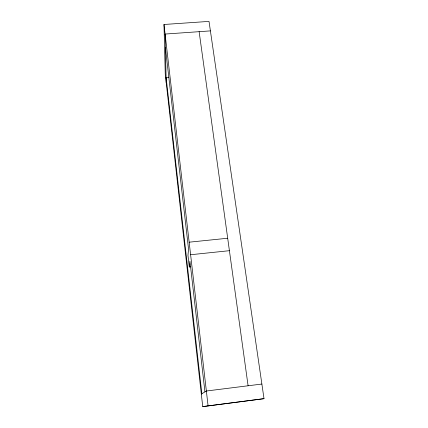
<?xml version="1.0" encoding="UTF-8"?>
<svg xmlns="http://www.w3.org/2000/svg" width="428" height="428" viewBox="0 0 428 428"><rect width="100%" height="100%" fill="white"/><g stroke="black" fill="none" stroke-linecap="round" stroke-linejoin="round"><path stroke-width="0.64" d="M190.621 266.837L189.294 266.981L189.925 261.107L204.942 391.877M201.321 394.081L206.366 391.01L261.882 384.044M202.733 406.6L264.012 398.671L209.019 21.4L163.988 24.487L165.256 74.215L202.733 406.6L264.012 398.671M190.61 254.735L229.413 250.69M189.16 242.184L227.696 238.246M168.723 77.227L166.101 77.431L201.866 393.749M210.399 30.886L165.096 34.058L166.225 82.823M199.132 31.677L248.09 385.772M163.988 24.487L208.078 405.824M165.406 47.562L188.539 249.026L187.967 255.329L189.294 266.981"/></g></svg>
